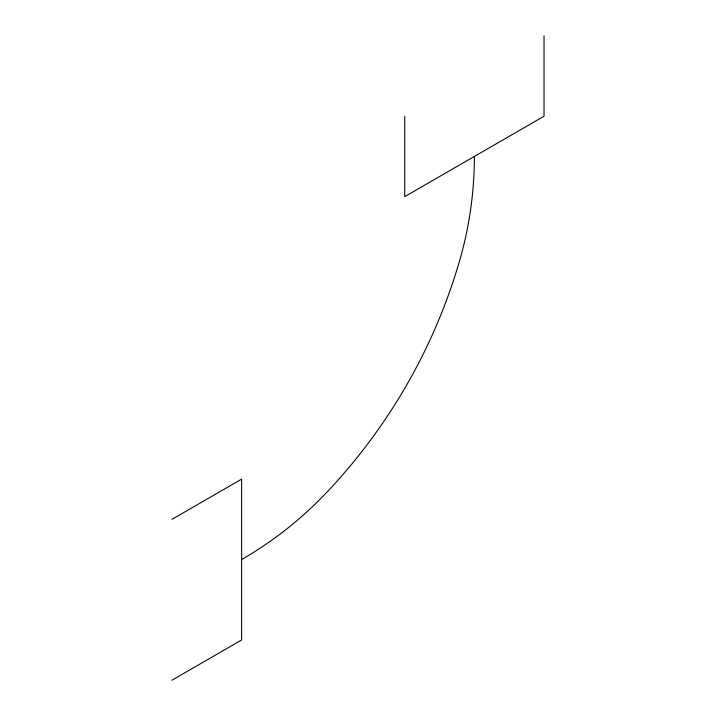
<?xml version="1.0" encoding="UTF-8"?>
<svg xmlns="http://www.w3.org/2000/svg" width="716" height="716" viewBox="0 0 716 716"><rect width="100%" height="100%" fill="white"/><g stroke="black" fill="none" stroke-linecap="round" stroke-linejoin="round"><path stroke-width="1.07" d="M171.974 519.351L241.623 479.138L241.623 639.988L171.974 680.2M544.026 35.8L544.026 116.225L404.728 196.649L404.728 116.225M241.623 559.563A376.133 376.133 0 0 0 326.621 492.492A568.236 568.236 0 0 0 458.786 263.577A376.133 376.133 0 0 0 474.377 156.437"/></g></svg>
